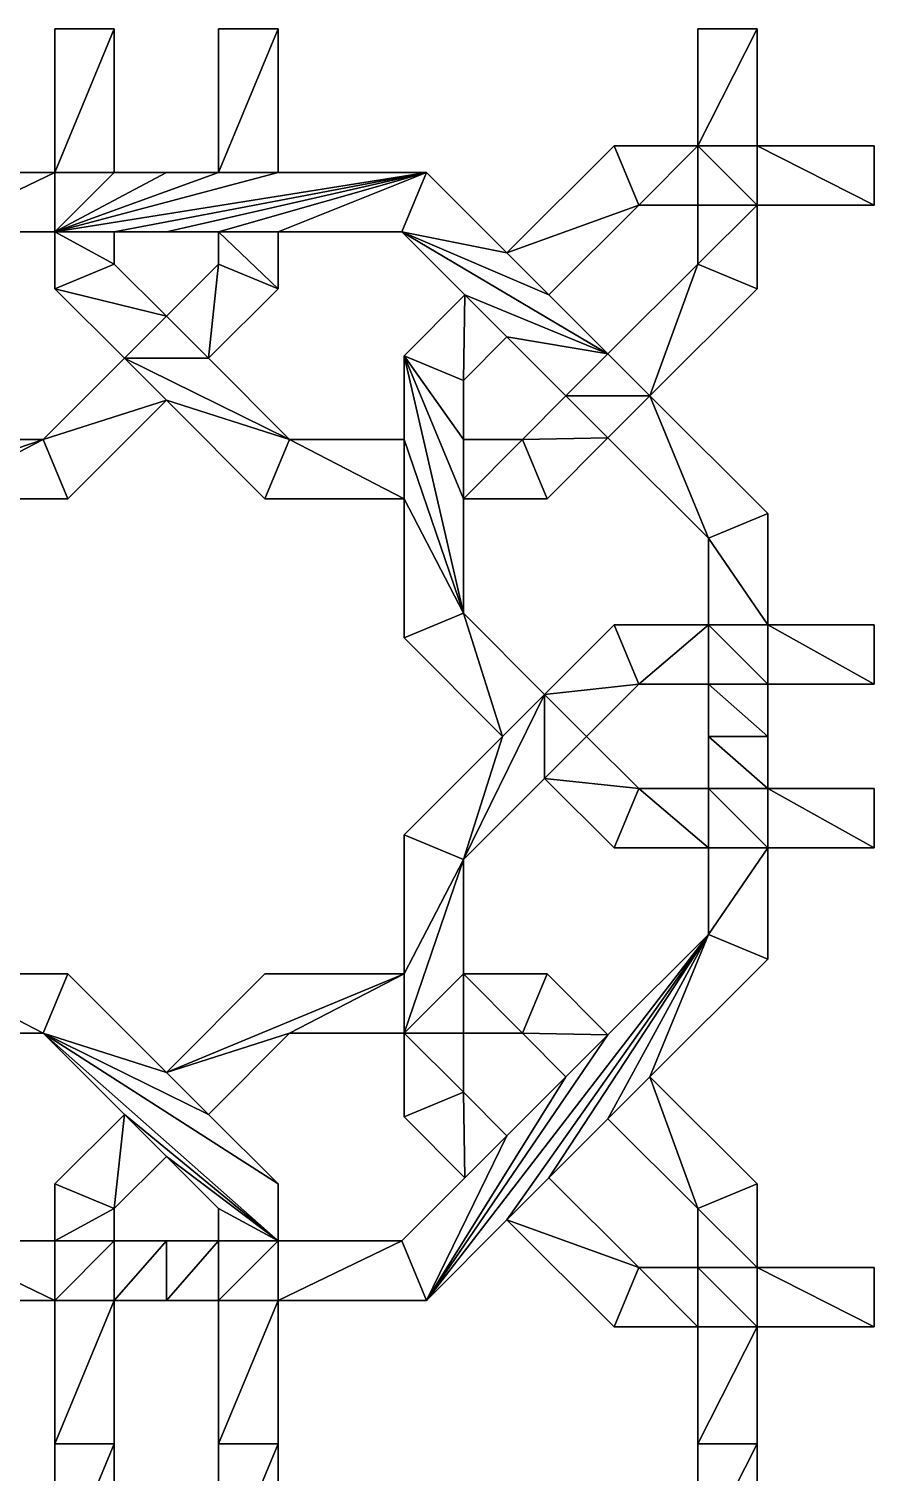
# Model space of a CAD drawing. Header units: centimetres. Extents: x -473 to 395, y -868 to 85.
# Drawn here: x 35.07 to 50, y -60.5 to -35 of the extents above; entities that cross this region are included whole.
import ezdxf

# ---------------------------------------------------------------- set-up
doc = ezdxf.new("R2010")
doc.units = ezdxf.units.CM
doc.layers.get('0').update_dxf_attribs({"true_color": 0x5890e1})

msp = doc.modelspace()

# ---------------------------------------------------------------- meshes
at = {"color": 153, "true_color": 0x5890e1}
mesh = msp.add_polyface(dxfattribs=at)
corners = [(35.528, -38.584, -0.5), (35.528, -39.592, -0.5), (35.528, -39.592, 0.5), (35.528, -38.584, 0.5), (36.758, -40.821, -0.5), (36.758, -40.821, 0.5), (33.302, -40.776, -0.5), (32.227, -39.701, -0.5), (32.227, -39.701, 0.5), (33.302, -40.776, 0.5), (33.343, -38.584, -0.5), (33.343, -38.584, 0.5), (37.5, -40.079, -0.5), (36.578, -39.157, -0.5), (36.578, -39.157, 0.5), (37.5, -40.079, 0.5), (36.578, -38.584, -0.5), (36.578, -38.584, 0.5), (37.5, -38.584, -0.5), (37.5, -38.584, 0.5), (37.5, -37.535, -0.5), (36.578, -37.535, -0.5), (36.578, -37.535, 0.5), (37.5, -37.535, 0.5), (36.578, -35, -0.5), (36.578, -35, 0.5), (35.528, -35, -0.5), (35.528, -35, 0.5), (35.528, -37.535, -0.5), (35.528, -37.535, 0.5), (32.908, -37.535, -0.5), (32.908, -37.535, 0.5), (31.485, -38.959, -0.5), (31.485, -38.959, 0.5), (29.592, -37.066, 0.5), (27.928, -43.999, -0.5), (30.443, -41.485, -0.5), (29.701, -42.227, -0.5), (31.485, -40.443, -0.5), (38.422, -37.535, -0.5), (27.928, -43.999, 0.5), (29.701, -42.227, 0.5), (30.443, -41.485, 0.5), (31.485, -40.443, 0.5), (38.422, -37.535, 0.5)]
mesh.append_faces([[corners[k] for k in face] for face in [(0, 2, 3), (1, 5, 2), (6, 8, 9), (7, 11, 8), (10, 3, 11), (12, 14, 15), (13, 17, 14), (16, 19, 17), (20, 22, 23), (21, 25, 22), (24, 27, 25), (26, 29, 27), (28, 31, 29), (30, 33, 31), (32, 34, 33), (24, 28, 26)]], dxfattribs={"vtx0": -1, "color": 153})
mesh.append_faces([[corners[k] for k in face] for face in [(0, 13, 1), (21, 28, 24), (10, 28, 0), (7, 38, 10), (6, 38, 7)]], dxfattribs={"vtx0": -1, "vtx1": -1, "color": 153})
mesh.append_faces([[corners[k] for k in face] for face in [(30, 36, 37), (0, 28, 21), (10, 38, 30), (31, 41, 42), (3, 22, 29), (11, 31, 43)]], dxfattribs={"vtx0": -1, "vtx1": -1, "vtx2": -1, "color": 153})
mesh.append_faces([[corners[k] for k in face] for face in [(35, 32, 30), (12, 4, 1), (1, 13, 12), (30, 38, 36), (0, 16, 13), (0, 20, 39), (0, 21, 20), (10, 30, 28), (40, 31, 33), (15, 2, 5), (2, 15, 14), (31, 42, 43), (3, 14, 17), (3, 44, 23), (3, 23, 22), (11, 29, 31)]], dxfattribs={"vtx0": -1, "vtx2": -1, "color": 153})
mesh.append_faces([[corners[k] for k in face] for face in [(3, 2, 14), (22, 25, 29), (11, 3, 29), (8, 11, 43), (9, 8, 43)]], dxfattribs={"vtx1": -1, "vtx2": -1, "color": 153})
mesh.append_faces([[corners[k] for k in face] for face in [(0, 1, 2), (1, 4, 5), (6, 7, 8), (7, 10, 11), (10, 0, 3), (12, 13, 14), (13, 16, 17), (16, 18, 19), (20, 21, 22), (21, 24, 25), (24, 26, 27), (26, 28, 29), (28, 30, 31), (30, 32, 33), (25, 27, 29)]], dxfattribs={"vtx2": -1, "color": 153})
mesh = msp.add_polyface(dxfattribs=at)
corners = [(38.422, -38.584, -0.5), (38.422, -39.157, -0.5), (38.422, -39.157, 0.5), (38.422, -38.584, 0.5), (37.5, -40.079, -0.5), (37.5, -40.079, 0.5), (37.5, -38.584, -0.5), (37.5, -38.584, 0.5), (41.657, -38.584, -0.5), (42.773, -39.701, -0.5), (42.773, -39.701, 0.5), (41.657, -38.584, 0.5), (41.698, -40.776, 0.5), (38.242, -40.821, -0.5), (39.472, -39.592, -0.5), (39.472, -39.592, 0.5), (38.242, -40.821, 0.5), (39.472, -38.584, -0.5), (39.472, -38.584, 0.5), (43.515, -38.959, -0.5), (42.092, -37.535, -0.5), (42.092, -37.535, 0.5), (43.515, -38.959, 0.5), (39.472, -37.535, -0.5), (39.472, -37.535, 0.5), (39.472, -35, -0.5), (39.472, -35, 0.5), (38.422, -35, -0.5), (38.422, -35, 0.5), (38.422, -37.535, -0.5), (38.422, -37.535, 0.5), (37.5, -37.535, -0.5), (37.5, -37.535, 0.5), (35.528, -38.584, -0.5), (45.299, -40.743, -0.5), (44.257, -39.701, -0.5), (36.578, -38.584, -0.5), (43.515, -40.443, -0.5), (35.528, -38.584, 0.5), (45.299, -40.743, 0.5), (44.257, -39.701, 0.5), (36.578, -38.584, 0.5), (43.515, -40.443, 0.5)]
mesh.append_faces([[corners[k] for k in face] for face in [(0, 2, 3), (1, 5, 2), (6, 3, 7), (8, 10, 11), (9, 12, 10), (13, 15, 16), (14, 18, 15), (17, 11, 18), (19, 21, 22), (20, 24, 21), (23, 26, 24), (25, 28, 26), (27, 30, 28), (29, 32, 30), (25, 29, 27)]], dxfattribs={"vtx0": -1, "color": 153})
mesh.append_faces([[corners[k] for k in face] for face in [(23, 29, 25), (17, 20, 8), (14, 0, 17), (13, 1, 14)]], dxfattribs={"vtx0": -1, "vtx1": -1, "color": 153})
mesh.append_faces([[corners[k] for k in face] for face in [(20, 36, 33), (34, 37, 9), (33, 29, 23), (8, 19, 35), (17, 0, 20), (21, 38, 41), (39, 10, 42), (38, 24, 30), (11, 40, 22), (18, 21, 3)]], dxfattribs={"vtx0": -1, "vtx1": -1, "vtx2": -1, "color": 153})
mesh.append_faces([[corners[k] for k in face] for face in [(33, 23, 20), (34, 9, 8), (8, 35, 34), (20, 6, 36), (20, 0, 6), (8, 20, 19), (14, 1, 0), (13, 4, 1), (38, 21, 24), (39, 11, 10), (11, 39, 40), (21, 41, 7), (21, 7, 3), (11, 22, 21), (15, 3, 2), (16, 2, 5)]], dxfattribs={"vtx0": -1, "vtx2": -1, "color": 153})
mesh.append_faces([[corners[k] for k in face] for face in [(24, 26, 30), (18, 11, 21), (15, 18, 3), (16, 15, 2)]], dxfattribs={"vtx1": -1, "vtx2": -1, "color": 153})
mesh.append_faces([[corners[k] for k in face] for face in [(0, 1, 2), (1, 4, 5), (6, 0, 3), (8, 9, 10), (13, 14, 15), (14, 17, 18), (17, 8, 11), (19, 20, 21), (20, 23, 24), (23, 25, 26), (25, 27, 28), (27, 29, 30), (29, 31, 32), (26, 28, 30)]], dxfattribs={"vtx2": -1, "color": 153})
mesh = msp.add_polyface(dxfattribs=at)
corners = [(43.515, -40.443, -0.5), (44.557, -41.485, -0.5), (44.557, -41.485, 0.5), (46.885, -38.115, -0.5), (46.885, -39.157, -0.5), (46.885, -39.157, 0.5), (46.885, -38.115, 0.5), (45.299, -40.743, -0.5), (45.299, -40.743, 0.5), (44.257, -39.701, -0.5), (44.257, -39.701, 0.5), (45.843, -38.115, -0.5), (45.843, -38.115, 0.5), (46.041, -41.485, -0.5), (47.934, -39.592, -0.5), (47.934, -39.592, 0.5), (46.041, -41.485, 0.5), (47.934, -38.115, -0.5), (47.934, -38.115, 0.5), (50, -38.115, -0.5), (50, -38.115, 0.5), (50, -37.066, -0.5), (50, -37.066, 0.5), (47.934, -37.066, -0.5), (47.934, -37.066, 0.5), (47.934, -35, -0.5), (47.934, -35, 0.5), (46.885, -35, -0.5), (46.885, -35, 0.5), (46.885, -37.066, -0.5), (46.885, -37.066, 0.5), (45.408, -37.066, -0.5), (45.408, -37.066, 0.5), (43.515, -38.959, -0.5), (43.515, -38.959, 0.5), (43.515, -40.443, 0.5)]
mesh.append_faces([[corners[k] for k in face] for face in [(3, 5, 6), (4, 8, 5), (7, 10, 8), (9, 12, 10), (11, 6, 12), (13, 15, 16), (14, 18, 15), (17, 20, 18), (19, 22, 20), (21, 24, 22), (23, 26, 24), (25, 28, 26), (27, 30, 28), (29, 32, 30), (31, 34, 32), (25, 29, 27), (19, 23, 21)]], dxfattribs={"vtx0": -1, "color": 153})
mesh.append_faces([[corners[k] for k in face] for face in [(23, 29, 25), (17, 23, 19), (4, 13, 7), (3, 17, 4), (11, 29, 3), (9, 33, 11)]], dxfattribs={"vtx0": -1, "vtx1": -1, "color": 153})
mesh.append_faces([[corners[k] for k in face] for face in [(17, 29, 23), (7, 13, 1), (3, 29, 17), (18, 24, 30), (8, 2, 16), (6, 18, 30)]], dxfattribs={"vtx0": -1, "vtx1": -1, "vtx2": -1, "color": 153})
mesh.append_faces([[corners[k] for k in face] for face in [(7, 1, 0), (4, 14, 13), (4, 17, 14), (11, 31, 29), (11, 33, 31), (8, 35, 2), (5, 16, 15), (5, 15, 18), (12, 30, 32), (12, 32, 34)]], dxfattribs={"vtx0": -1, "vtx2": -1, "color": 153})
mesh.append_faces([[corners[k] for k in face] for face in [(24, 26, 30), (18, 20, 24), (5, 8, 16), (6, 5, 18), (12, 6, 30), (10, 12, 34)]], dxfattribs={"vtx1": -1, "vtx2": -1, "color": 153})
mesh.append_faces([[corners[k] for k in face] for face in [(0, 1, 2), (3, 4, 5), (4, 7, 8), (7, 9, 10), (9, 11, 12), (11, 3, 6), (13, 14, 15), (14, 17, 18), (17, 19, 20), (19, 21, 22), (21, 23, 24), (23, 25, 26), (25, 27, 28), (27, 29, 30), (29, 31, 32), (31, 33, 34), (26, 28, 30), (20, 22, 24)]], dxfattribs={"vtx2": -1, "color": 153})
mesh = msp.add_polyface(dxfattribs=at)
corners = [(44.179, -46.758, -0.5), (42.747, -45.326, -0.5), (42.747, -45.326, 0.5), (44.179, -46.758, 0.5), (42.747, -43.302, -0.5), (42.747, -43.302, 0.5), (44.224, -43.302, -0.5), (44.224, -43.302, 0.5), (44.557, -41.485, -0.5), (43.789, -42.253, -0.5), (43.789, -42.253, 0.5), (42.747, -42.253, -0.5), (42.747, -42.253, 0.5), (42.747, -41.211, -0.5), (42.747, -41.211, 0.5), (43.515, -40.443, -0.5), (43.515, -40.443, 0.5), (44.557, -41.485, 0.5), (42.773, -39.701, -0.5), (41.698, -40.776, -0.5), (41.698, -40.776, 0.5), (41.698, -42.253, -0.5), (41.698, -42.253, 0.5), (39.674, -42.253, -0.5), (39.674, -42.253, 0.5), (38.242, -40.821, -0.5), (38.242, -40.821, 0.5), (37.5, -41.563, -0.5), (39.239, -43.302, -0.5), (39.239, -43.302, 0.5), (37.5, -41.563, 0.5), (41.698, -43.302, -0.5), (41.698, -43.302, 0.5), (41.698, -45.761, -0.5), (41.698, -45.761, 0.5), (43.437, -47.5, -0.5), (43.437, -47.5, 0.5), (36.758, -40.821, -0.5), (42.773, -39.701, 0.5), (36.758, -40.821, 0.5)]
mesh.append_faces([[corners[k] for k in face] for face in [(0, 2, 3), (1, 5, 2), (4, 7, 5), (9, 12, 10), (11, 14, 12), (13, 16, 14), (15, 17, 16), (19, 22, 20), (21, 24, 22), (23, 26, 24), (27, 29, 30), (28, 32, 29), (31, 34, 32), (33, 36, 34)]], dxfattribs={"vtx0": -1, "color": 153})
mesh.append_faces([[corners[k] for k in face] for face in [(18, 13, 19), (23, 37, 25), (21, 31, 23), (0, 35, 1)]], dxfattribs={"vtx0": -1, "vtx1": -1, "color": 153})
mesh.append_faces([[corners[k] for k in face] for face in [(19, 11, 4), (23, 27, 37), (1, 31, 21), (20, 5, 12), (24, 39, 30), (2, 22, 32)]], dxfattribs={"vtx0": -1, "vtx1": -1, "vtx2": -1, "color": 153})
mesh.append_faces([[corners[k] for k in face] for face in [(19, 4, 1), (1, 21, 19), (9, 6, 4), (4, 11, 9), (19, 13, 11), (18, 15, 13), (23, 28, 27), (23, 31, 28), (1, 33, 31), (1, 35, 33), (20, 2, 5), (2, 20, 22), (10, 5, 7), (5, 10, 12), (20, 12, 14), (38, 14, 16), (24, 30, 29), (24, 29, 32), (2, 32, 34), (2, 34, 36)]], dxfattribs={"vtx0": -1, "vtx2": -1, "color": 153})
mesh.append_faces([[corners[k] for k in face] for face in [(38, 20, 14), (24, 26, 39), (22, 24, 32), (3, 2, 36)]], dxfattribs={"vtx1": -1, "vtx2": -1, "color": 153})
mesh.append_faces([[corners[k] for k in face] for face in [(0, 1, 2), (1, 4, 5), (4, 6, 7), (8, 9, 10), (9, 11, 12), (11, 13, 14), (13, 15, 16), (18, 19, 20), (19, 21, 22), (21, 23, 24), (23, 25, 26), (27, 28, 29), (28, 31, 32), (31, 33, 34), (33, 35, 36)]], dxfattribs={"vtx2": -1, "color": 153})
mesh = msp.add_polyface(dxfattribs=at)
corners = [(30.776, -43.302, -0.5), (32.253, -43.302, -0.5), (32.253, -43.302, 0.5), (30.776, -43.302, 0.5), (32.253, -45.326, -0.5), (32.253, -45.326, 0.5), (30.821, -46.758, -0.5), (30.821, -46.758, 0.5), (31.485, -40.443, -0.5), (32.253, -41.211, -0.5), (32.253, -41.211, 0.5), (31.485, -40.443, 0.5), (32.253, -42.253, -0.5), (32.253, -42.253, 0.5), (31.211, -42.253, -0.5), (31.211, -42.253, 0.5), (30.443, -41.485, 0.5), (30.443, -41.485, -0.5), (36.758, -40.821, -0.5), (35.326, -42.253, -0.5), (35.326, -42.253, 0.5), (36.758, -40.821, 0.5), (33.302, -42.253, -0.5), (33.302, -42.253, 0.5), (33.302, -40.776, -0.5), (33.302, -40.776, 0.5), (31.563, -47.5, -0.5), (33.302, -45.761, -0.5), (33.302, -45.761, 0.5), (31.563, -47.5, 0.5), (33.302, -43.302, -0.5), (33.302, -43.302, 0.5), (35.761, -43.302, -0.5), (35.761, -43.302, 0.5), (37.5, -41.563, -0.5), (37.5, -41.563, 0.5), (38.242, -40.821, -0.5), (37.5, -40.079, -0.5), (30.821, -48.242, -0.5), (38.242, -40.821, 0.5), (37.5, -40.079, 0.5), (30.821, -48.242, 0.5)]
mesh.append_faces([[corners[k] for k in face] for face in [(0, 2, 3), (1, 5, 2), (4, 7, 5), (8, 10, 11), (9, 13, 10), (12, 15, 13), (14, 16, 15), (17, 11, 16), (18, 20, 21), (19, 23, 20), (22, 25, 23), (26, 28, 29), (27, 31, 28), (30, 33, 31), (32, 35, 33), (26, 30, 27)]], dxfattribs={"vtx0": -1, "color": 153})
mesh.append_faces([[corners[k] for k in face] for face in [(12, 1, 14), (22, 9, 24), (19, 1, 22), (4, 26, 6), (1, 30, 4), (18, 34, 19)]], dxfattribs={"vtx0": -1, "vtx1": -1, "color": 153})
mesh.append_faces([[corners[k] for k in face] for face in [(22, 1, 12), (36, 18, 37), (6, 26, 38), (4, 30, 26), (19, 30, 1), (23, 13, 2), (39, 40, 21), (7, 41, 29), (5, 29, 31), (20, 2, 31)]], dxfattribs={"vtx0": -1, "vtx1": -1, "vtx2": -1, "color": 153})
mesh.append_faces([[corners[k] for k in face] for face in [(14, 1, 0), (24, 9, 8), (22, 12, 9), (19, 32, 30), (19, 34, 32), (15, 3, 2), (25, 11, 10), (23, 10, 13), (20, 31, 33), (20, 33, 35)]], dxfattribs={"vtx0": -1, "vtx2": -1, "color": 153})
mesh.append_faces([[corners[k] for k in face] for face in [(13, 15, 2), (23, 25, 10), (20, 23, 2), (5, 7, 29), (2, 5, 31), (21, 20, 35)]], dxfattribs={"vtx1": -1, "vtx2": -1, "color": 153})
mesh.append_faces([[corners[k] for k in face] for face in [(0, 1, 2), (1, 4, 5), (4, 6, 7), (8, 9, 10), (9, 12, 13), (12, 14, 15), (17, 8, 11), (18, 19, 20), (19, 22, 23), (22, 24, 25), (26, 27, 28), (27, 30, 31), (30, 32, 33), (32, 34, 35), (29, 28, 31)]], dxfattribs={"vtx2": -1, "color": 153})
mesh = msp.add_polyface(dxfattribs=at)
corners = [(45.843, -46.578, -0.5), (47.072, -46.578, -0.5), (47.072, -46.578, 0.5), (45.843, -46.578, 0.5), (47.072, -47.5, -0.5), (47.072, -47.5, 0.5), (44.921, -47.5, -0.5), (44.921, -47.5, 0.5), (44.224, -43.302, -0.5), (45.299, -42.227, -0.5), (45.299, -42.227, 0.5), (44.224, -43.302, 0.5), (47.072, -43.999, -0.5), (47.072, -43.999, 0.5), (47.072, -45.528, -0.5), (47.072, -45.528, 0.5), (45.408, -45.528, -0.5), (45.408, -45.528, 0.5), (44.179, -46.758, -0.5), (44.179, -46.758, 0.5), (44.557, -41.485, -0.5), (43.789, -42.253, 0.5), (44.557, -41.485, 0.5), (48.121, -47.5, -0.5), (48.121, -46.578, -0.5), (48.121, -46.578, 0.5), (48.121, -47.5, 0.5), (50, -46.578, -0.5), (50, -46.578, 0.5), (50, -45.528, -0.5), (50, -45.528, 0.5), (48.121, -45.528, -0.5), (48.121, -45.528, 0.5), (48.121, -43.564, -0.5), (48.121, -43.564, 0.5), (46.041, -41.485, -0.5), (46.041, -41.485, 0.5), (43.789, -42.253, -0.5)]
mesh.append_faces([[corners[k] for k in face] for face in [(0, 2, 3), (1, 5, 2), (6, 3, 7), (8, 10, 11), (9, 13, 10), (12, 15, 13), (14, 17, 15), (16, 19, 17), (20, 21, 22), (23, 25, 26), (24, 28, 25), (27, 30, 28), (29, 32, 30), (31, 34, 32), (33, 36, 34), (27, 31, 29)]], dxfattribs={"vtx0": -1, "color": 153})
mesh.append_faces([[corners[k] for k in face] for face in [(20, 9, 37), (16, 0, 18), (14, 0, 16), (24, 31, 27), (1, 23, 4), (12, 31, 14), (9, 35, 12)]], dxfattribs={"vtx0": -1, "vtx1": -1, "color": 153})
mesh.append_faces([[corners[k] for k in face] for face in [(14, 24, 1), (14, 31, 24), (20, 35, 9), (15, 2, 25), (15, 25, 32), (22, 10, 36)]], dxfattribs={"vtx0": -1, "vtx1": -1, "vtx2": -1, "color": 153})
mesh.append_faces([[corners[k] for k in face] for face in [(37, 9, 8), (18, 0, 6), (14, 1, 0), (1, 24, 23), (12, 33, 31), (12, 35, 33), (21, 11, 10), (19, 7, 3), (15, 3, 2), (2, 26, 25), (13, 32, 34), (13, 34, 36)]], dxfattribs={"vtx0": -1, "vtx2": -1, "color": 153})
mesh.append_faces([[corners[k] for k in face] for face in [(22, 21, 10), (17, 19, 3), (15, 17, 3), (25, 28, 32), (2, 5, 26), (13, 15, 32), (10, 13, 36)]], dxfattribs={"vtx1": -1, "vtx2": -1, "color": 153})
mesh.append_faces([[corners[k] for k in face] for face in [(0, 1, 2), (1, 4, 5), (6, 0, 3), (8, 9, 10), (9, 12, 13), (12, 14, 15), (14, 16, 17), (16, 18, 19), (23, 24, 25), (24, 27, 28), (27, 29, 30), (29, 31, 32), (31, 33, 34), (33, 35, 36), (28, 30, 32)]], dxfattribs={"vtx2": -1, "color": 153})
mesh = msp.add_polyface(dxfattribs=at)
corners = [(44.224, -51.698, -0.5), (42.747, -51.698, -0.5), (42.747, -51.698, 0.5), (44.224, -51.698, 0.5), (42.747, -49.674, -0.5), (42.747, -49.674, 0.5), (44.179, -48.242, -0.5), (44.179, -48.242, 0.5), (43.515, -54.557, -0.5), (42.747, -53.789, -0.5), (42.747, -53.789, 0.5), (42.747, -52.747, -0.5), (42.747, -52.747, 0.5), (43.789, -52.747, -0.5), (43.789, -52.747, 0.5), (44.557, -53.515, -0.5), (44.557, -53.515, 0.5), (43.515, -54.557, 0.5), (38.242, -54.179, -0.5), (39.674, -52.747, -0.5), (39.674, -52.747, 0.5), (38.242, -54.179, 0.5), (41.698, -52.747, -0.5), (41.698, -52.747, 0.5), (41.698, -54.224, -0.5), (41.698, -54.224, 0.5), (43.437, -47.5, -0.5), (41.698, -49.239, -0.5), (41.698, -49.239, 0.5), (43.437, -47.5, 0.5), (41.698, -51.698, -0.5), (41.698, -51.698, 0.5), (39.239, -51.698, -0.5), (39.239, -51.698, 0.5), (37.5, -53.437, -0.5), (37.5, -53.437, 0.5), (44.179, -46.758, -0.5), (45.299, -52.773, -0.5), (44.921, -47.5, -0.5), (44.179, -46.758, 0.5), (45.299, -52.773, 0.5), (44.921, -47.5, 0.5)]
mesh.append_faces([[corners[k] for k in face] for face in [(0, 2, 3), (1, 5, 2), (4, 7, 5), (9, 12, 10), (11, 14, 12), (13, 16, 14), (15, 17, 16), (18, 20, 21), (19, 23, 20), (22, 25, 23), (26, 28, 29), (27, 31, 28), (30, 33, 31), (32, 35, 33), (30, 34, 32)]], dxfattribs={"vtx0": -1, "color": 153})
mesh.append_faces([[corners[k] for k in face] for face in [(11, 1, 13), (22, 9, 24), (19, 30, 22), (18, 34, 19)]], dxfattribs={"vtx0": -1, "vtx1": -1, "color": 153})
mesh.append_faces([[corners[k] for k in face] for face in [(36, 38, 6), (22, 1, 11), (4, 26, 36), (22, 30, 4), (19, 34, 30), (39, 7, 41), (23, 12, 2), (5, 39, 29), (23, 5, 31), (20, 31, 35)]], dxfattribs={"vtx0": -1, "vtx1": -1, "vtx2": -1, "color": 153})
mesh.append_faces([[corners[k] for k in face] for face in [(36, 6, 4), (37, 15, 13), (13, 0, 37), (13, 1, 0), (22, 11, 9), (22, 4, 1), (4, 27, 26), (4, 30, 27), (39, 5, 7), (14, 40, 3), (14, 3, 2), (23, 10, 12), (23, 2, 5), (5, 29, 28), (5, 28, 31)]], dxfattribs={"vtx0": -1, "vtx2": -1, "color": 153})
mesh.append_faces([[corners[k] for k in face] for face in [(12, 14, 2), (23, 25, 10), (20, 23, 31), (21, 20, 35)]], dxfattribs={"vtx1": -1, "vtx2": -1, "color": 153})
mesh.append_faces([[corners[k] for k in face] for face in [(0, 1, 2), (1, 4, 5), (4, 6, 7), (8, 9, 10), (9, 11, 12), (11, 13, 14), (13, 15, 16), (18, 19, 20), (19, 22, 23), (22, 24, 25), (26, 27, 28), (27, 30, 31), (30, 32, 33), (32, 34, 35), (31, 33, 35)]], dxfattribs={"vtx2": -1, "color": 153})
mesh = msp.add_polyface(dxfattribs=at)
corners = [(30.821, -48.242, -0.5), (32.253, -49.674, -0.5), (32.253, -49.674, 0.5), (30.821, -48.242, 0.5), (32.253, -51.698, -0.5), (32.253, -51.698, 0.5), (30.776, -51.698, -0.5), (30.776, -51.698, 0.5), (30.443, -53.515, -0.5), (31.211, -52.747, -0.5), (31.211, -52.747, 0.5), (32.253, -52.747, -0.5), (32.253, -52.747, 0.5), (32.253, -53.789, -0.5), (32.253, -53.789, 0.5), (31.485, -54.557, -0.5), (31.485, -54.557, 0.5), (30.443, -53.515, 0.5), (33.302, -54.224, -0.5), (33.302, -52.747, -0.5), (33.302, -52.747, 0.5), (33.302, -54.224, 0.5), (35.326, -52.747, -0.5), (35.326, -52.747, 0.5), (36.758, -54.179, -0.5), (36.758, -54.179, 0.5), (37.5, -53.437, -0.5), (35.761, -51.698, -0.5), (35.761, -51.698, 0.5), (37.5, -53.437, 0.5), (33.302, -51.698, -0.5), (33.302, -51.698, 0.5), (33.302, -49.239, -0.5), (33.302, -49.239, 0.5), (31.563, -47.5, -0.5), (31.563, -47.5, 0.5), (39.472, -56.416, -0.5), (38.242, -54.179, -0.5), (39.472, -55.408, -0.5), (32.227, -55.299, -0.5), (39.472, -56.416, 0.5), (39.472, -55.408, 0.5), (38.242, -54.179, 0.5), (32.227, -55.299, 0.5)]
mesh.append_faces([[corners[k] for k in face] for face in [(0, 2, 3), (1, 5, 2), (4, 7, 5), (9, 12, 10), (11, 14, 12), (13, 16, 14), (15, 17, 16), (18, 20, 21), (19, 23, 20), (22, 25, 23), (26, 28, 29), (27, 31, 28), (30, 33, 31), (32, 35, 33), (35, 31, 33)]], dxfattribs={"vtx0": -1, "color": 153})
mesh.append_faces([[corners[k] for k in face] for face in [(0, 34, 1), (39, 13, 18), (19, 30, 22)]], dxfattribs={"vtx0": -1, "vtx1": -1, "color": 153})
mesh.append_faces([[corners[k] for k in face] for face in [(1, 34, 19), (18, 11, 4), (22, 26, 37), (34, 30, 19), (2, 20, 35), (21, 5, 12), (23, 42, 29), (35, 20, 31)]], dxfattribs={"vtx0": -1, "vtx1": -1, "vtx2": -1, "color": 153})
mesh.append_faces([[corners[k] for k in face] for face in [(36, 24, 22), (18, 4, 1), (1, 19, 18), (9, 6, 4), (4, 11, 9), (18, 13, 11), (22, 37, 38), (22, 27, 26), (22, 30, 27), (40, 23, 25), (21, 2, 5), (2, 21, 20), (10, 5, 7), (5, 10, 12), (21, 12, 14), (23, 41, 42), (43, 14, 16), (23, 29, 28), (23, 28, 31)]], dxfattribs={"vtx0": -1, "vtx2": -1, "color": 153})
mesh.append_faces([[corners[k] for k in face] for face in [(3, 2, 35), (43, 21, 14), (20, 23, 31)]], dxfattribs={"vtx1": -1, "vtx2": -1, "color": 153})
mesh.append_faces([[corners[k] for k in face] for face in [(0, 1, 2), (1, 4, 5), (4, 6, 7), (8, 9, 10), (9, 11, 12), (11, 13, 14), (13, 15, 16), (18, 19, 20), (19, 22, 23), (22, 24, 25), (26, 27, 28), (27, 30, 31), (30, 32, 33), (32, 34, 35), (34, 32, 30)]], dxfattribs={"vtx2": -1, "color": 153})
mesh = msp.add_polyface(dxfattribs=at)
corners = [(45.408, -49.472, -0.5), (47.072, -49.472, -0.5), (47.072, -49.472, 0.5), (45.408, -49.472, 0.5), (47.072, -51.001, -0.5), (47.072, -51.001, 0.5), (45.299, -52.773, -0.5), (45.299, -52.773, 0.5), (44.224, -51.698, -0.5), (44.224, -51.698, 0.5), (44.179, -48.242, -0.5), (44.179, -48.242, 0.5), (47.072, -47.5, -0.5), (47.072, -48.422, -0.5), (47.072, -48.422, 0.5), (47.072, -47.5, 0.5), (45.843, -48.422, -0.5), (45.843, -48.422, 0.5), (44.921, -47.5, -0.5), (44.921, -47.5, 0.5), (46.041, -53.515, -0.5), (48.121, -51.436, -0.5), (48.121, -51.436, 0.5), (46.041, -53.515, 0.5), (48.121, -49.472, -0.5), (48.121, -49.472, 0.5), (50, -49.472, -0.5), (50, -49.472, 0.5), (50, -48.422, -0.5), (50, -48.422, 0.5), (48.121, -48.422, -0.5), (48.121, -48.422, 0.5), (48.121, -47.5, -0.5), (48.121, -47.5, 0.5), (42.092, -57.465, -0.5), (44.257, -55.299, -0.5), (43.515, -56.041, -0.5), (45.299, -54.257, -0.5), (42.092, -57.465, 0.5), (43.515, -56.041, 0.5), (44.257, -55.299, 0.5), (45.299, -54.257, 0.5), (43.789, -52.747, 0.5), (44.557, -53.515, 0.5)]
mesh.append_faces([[corners[k] for k in face] for face in [(0, 2, 3), (1, 5, 2), (4, 7, 5), (6, 9, 7), (10, 3, 11), (12, 14, 15), (13, 17, 14), (16, 19, 17), (20, 22, 23), (21, 25, 22), (24, 27, 25), (26, 29, 27), (28, 31, 29), (30, 33, 31), (26, 30, 28)]], dxfattribs={"vtx0": -1, "color": 153})
mesh.append_faces([[corners[k] for k in face] for face in [(13, 1, 16), (24, 30, 26), (1, 24, 4), (12, 30, 13)]], dxfattribs={"vtx0": -1, "vtx1": -1, "color": 153})
mesh.append_faces([[corners[k] for k in face] for face in [(4, 35, 36), (4, 20, 37), (13, 24, 1), (13, 30, 24), (5, 39, 40), (5, 41, 23), (14, 2, 25), (14, 25, 31)]], dxfattribs={"vtx0": -1, "vtx1": -1, "vtx2": -1, "color": 153})
mesh.append_faces([[corners[k] for k in face] for face in [(34, 6, 4), (4, 37, 35), (10, 18, 16), (16, 0, 10), (16, 1, 0), (4, 21, 20), (4, 24, 21), (12, 32, 30), (38, 5, 7), (5, 40, 41), (11, 17, 19), (17, 11, 3), (7, 42, 43), (17, 3, 2), (5, 23, 22), (5, 22, 25), (15, 31, 33)]], dxfattribs={"vtx0": -1, "vtx2": -1, "color": 153})
mesh.append_faces([[corners[k] for k in face] for face in [(14, 17, 2), (25, 27, 31), (2, 5, 25), (15, 14, 31)]], dxfattribs={"vtx1": -1, "vtx2": -1, "color": 153})
mesh.append_faces([[corners[k] for k in face] for face in [(0, 1, 2), (1, 4, 5), (4, 6, 7), (6, 8, 9), (10, 0, 3), (12, 13, 14), (13, 16, 17), (16, 18, 19), (20, 21, 22), (21, 24, 25), (24, 26, 27), (26, 28, 29), (28, 30, 31), (30, 32, 33), (27, 29, 31)]], dxfattribs={"vtx2": -1, "color": 153})
mesh = msp.add_polyface(dxfattribs=at)
corners = [(44.557, -53.515, -0.5), (43.515, -54.557, -0.5), (43.515, -54.557, 0.5), (45.843, -56.885, -0.5), (44.257, -55.299, -0.5), (44.257, -55.299, 0.5), (45.843, -56.885, 0.5), (45.299, -54.257, -0.5), (45.299, -54.257, 0.5), (46.885, -55.843, -0.5), (46.885, -55.843, 0.5), (46.885, -56.885, -0.5), (46.885, -56.885, 0.5), (43.515, -56.041, -0.5), (45.408, -57.934, -0.5), (45.408, -57.934, 0.5), (43.515, -56.041, 0.5), (46.885, -57.934, -0.5), (46.885, -57.934, 0.5), (46.885, -60, -0.5), (46.885, -60, 0.5), (47.934, -60, -0.5), (47.934, -60, 0.5), (47.934, -57.934, -0.5), (47.934, -57.934, 0.5), (50, -57.934, -0.5), (50, -57.934, 0.5), (50, -56.885, -0.5), (50, -56.885, 0.5), (47.934, -56.885, -0.5), (47.934, -56.885, 0.5), (47.934, -55.408, -0.5), (47.934, -55.408, 0.5), (46.041, -53.515, -0.5), (46.041, -53.515, 0.5), (47.072, -51.001, -0.5), (42.092, -57.465, -0.5), (45.299, -52.773, -0.5), (47.072, -51.001, 0.5), (42.092, -57.465, 0.5), (45.299, -52.773, 0.5), (44.557, -53.515, 0.5)]
mesh.append_faces([[corners[k] for k in face] for face in [(3, 5, 6), (4, 8, 5), (7, 10, 8), (9, 12, 10), (11, 6, 12), (13, 15, 16), (14, 18, 15), (17, 20, 18), (19, 22, 20), (21, 24, 22), (23, 26, 24), (25, 28, 26), (27, 30, 28), (29, 32, 30), (31, 34, 32), (25, 29, 27), (19, 23, 21)]], dxfattribs={"vtx0": -1, "color": 153})
mesh.append_faces([[corners[k] for k in face] for face in [(11, 17, 3), (23, 29, 25), (17, 23, 19), (9, 29, 11), (7, 33, 9)]], dxfattribs={"vtx0": -1, "vtx1": -1, "color": 153})
mesh.append_faces([[corners[k] for k in face] for face in [(36, 0, 37), (11, 23, 17), (11, 29, 23), (39, 40, 41), (12, 18, 24), (12, 24, 30)]], dxfattribs={"vtx0": -1, "vtx1": -1, "vtx2": -1, "color": 153})
mesh.append_faces([[corners[k] for k in face] for face in [(35, 13, 36), (13, 4, 3), (3, 14, 13), (3, 17, 14), (9, 31, 29), (9, 33, 31), (38, 39, 16), (16, 6, 5), (6, 16, 15), (6, 15, 18), (10, 30, 32), (10, 32, 34)]], dxfattribs={"vtx0": -1, "vtx2": -1, "color": 153})
mesh.append_faces([[corners[k] for k in face] for face in [(12, 6, 18), (24, 26, 30), (18, 20, 24), (10, 12, 30), (8, 10, 34)]], dxfattribs={"vtx1": -1, "vtx2": -1, "color": 153})
mesh.append_faces([[corners[k] for k in face] for face in [(0, 1, 2), (3, 4, 5), (4, 7, 8), (7, 9, 10), (9, 11, 12), (11, 3, 6), (13, 14, 15), (14, 17, 18), (17, 19, 20), (19, 21, 22), (21, 23, 24), (23, 25, 26), (25, 27, 28), (27, 29, 30), (29, 31, 32), (31, 33, 34), (26, 28, 30), (20, 22, 24)]], dxfattribs={"vtx2": -1, "color": 153})
mesh = msp.add_polyface(dxfattribs=at)
corners = [(43.515, -54.557, -0.5), (42.747, -53.789, 0.5), (43.515, -54.557, 0.5), (37.5, -54.921, -0.5), (38.422, -55.843, -0.5), (38.422, -55.843, 0.5), (37.5, -54.921, 0.5), (38.422, -56.416, -0.5), (38.422, -56.416, 0.5), (37.5, -56.416, -0.5), (37.5, -56.416, 0.5), (39.472, -56.416, -0.5), (39.472, -55.408, -0.5), (39.472, -55.408, 0.5), (39.472, -56.416, 0.5), (38.242, -54.179, -0.5), (38.242, -54.179, 0.5), (41.698, -54.224, -0.5), (42.773, -55.299, -0.5), (42.773, -55.299, 0.5), (41.698, -54.224, 0.5), (41.657, -56.416, -0.5), (41.657, -56.416, 0.5), (37.5, -57.465, -0.5), (38.422, -57.465, -0.5), (38.422, -57.465, 0.5), (37.5, -57.465, 0.5), (38.422, -60, -0.5), (38.422, -60, 0.5), (39.472, -60, -0.5), (39.472, -60, 0.5), (39.472, -57.465, -0.5), (39.472, -57.465, 0.5), (42.092, -57.465, -0.5), (42.092, -57.465, 0.5), (43.515, -56.041, -0.5), (43.515, -56.041, 0.5), (36.758, -54.179, -0.5), (44.557, -53.515, -0.5), (35.326, -52.747, -0.5), (42.747, -53.789, -0.5), (36.758, -54.179, 0.5), (44.557, -53.515, 0.5), (35.326, -52.747, 0.5)]
mesh.append_faces([[corners[k] for k in face] for face in [(0, 1, 2), (3, 5, 6), (4, 8, 5), (7, 10, 8), (11, 13, 14), (12, 16, 13), (17, 19, 20), (18, 22, 19), (21, 14, 22), (23, 25, 26), (24, 28, 25), (27, 30, 28), (29, 32, 30), (31, 34, 32), (33, 36, 34), (27, 31, 29)]], dxfattribs={"vtx0": -1, "color": 153})
mesh.append_faces([[corners[k] for k in face] for face in [(24, 31, 27), (7, 23, 9), (21, 31, 11), (18, 0, 21), (17, 40, 18)]], dxfattribs={"vtx0": -1, "vtx1": -1, "color": 153})
mesh.append_faces([[corners[k] for k in face] for face in [(11, 3, 37), (11, 24, 7), (11, 31, 24), (21, 0, 33), (14, 41, 6), (14, 8, 25), (14, 25, 32), (22, 34, 2)]], dxfattribs={"vtx0": -1, "vtx1": -1, "vtx2": -1, "color": 153})
mesh.append_faces([[corners[k] for k in face] for face in [(11, 4, 3), (33, 0, 38), (39, 12, 11), (11, 7, 4), (7, 24, 23), (21, 33, 31), (18, 40, 0), (14, 6, 5), (34, 42, 2), (43, 14, 13), (14, 5, 8), (8, 26, 25), (22, 32, 34), (19, 2, 1)]], dxfattribs={"vtx0": -1, "vtx2": -1, "color": 153})
mesh.append_faces([[corners[k] for k in face] for face in [(25, 28, 32), (8, 10, 26), (22, 14, 32), (19, 22, 2), (20, 19, 1)]], dxfattribs={"vtx1": -1, "vtx2": -1, "color": 153})
mesh.append_faces([[corners[k] for k in face] for face in [(3, 4, 5), (4, 7, 8), (7, 9, 10), (11, 12, 13), (12, 15, 16), (17, 18, 19), (18, 21, 22), (21, 11, 14), (23, 24, 25), (24, 27, 28), (27, 29, 30), (29, 31, 32), (31, 33, 34), (33, 35, 36), (28, 30, 32)]], dxfattribs={"vtx2": -1, "color": 153})
mesh = msp.add_polyface(dxfattribs=at)
corners = [(33.343, -56.416, -0.5), (32.227, -55.299, -0.5), (32.227, -55.299, 0.5), (33.343, -56.416, 0.5), (33.302, -54.224, -0.5), (33.302, -54.224, 0.5), (36.758, -54.179, -0.5), (35.528, -55.408, -0.5), (35.528, -55.408, 0.5), (36.758, -54.179, 0.5), (35.528, -56.416, -0.5), (35.528, -56.416, 0.5), (37.5, -56.416, -0.5), (36.578, -56.416, -0.5), (36.578, -56.416, 0.5), (37.5, -56.416, 0.5), (36.578, -55.843, -0.5), (36.578, -55.843, 0.5), (37.5, -54.921, -0.5), (37.5, -54.921, 0.5), (31.485, -56.041, -0.5), (32.908, -57.465, -0.5), (32.908, -57.465, 0.5), (31.485, -56.041, 0.5), (35.528, -57.465, -0.5), (35.528, -57.465, 0.5), (35.528, -60, -0.5), (35.528, -60, 0.5), (36.578, -60, -0.5), (36.578, -60, 0.5), (36.578, -57.465, -0.5), (36.578, -57.465, 0.5), (37.5, -57.465, -0.5), (37.5, -57.465, 0.5), (29.701, -54.257, -0.5), (30.743, -55.299, -0.5), (31.485, -54.557, -0.5), (32.253, -53.789, -0.5), (29.701, -54.257, 0.5), (30.743, -55.299, 0.5), (31.485, -54.557, 0.5)]
mesh.append_faces([[corners[k] for k in face] for face in [(0, 2, 3), (1, 5, 2), (6, 8, 9), (7, 11, 8), (10, 3, 11), (12, 14, 15), (13, 17, 14), (16, 19, 17), (20, 22, 23), (21, 25, 22), (24, 27, 25), (26, 29, 27), (28, 31, 29), (30, 33, 31), (26, 30, 28)]], dxfattribs={"vtx0": -1, "color": 153})
mesh.append_faces([[corners[k] for k in face] for face in [(13, 10, 16), (24, 30, 26), (10, 24, 0), (12, 30, 13)]], dxfattribs={"vtx0": -1, "vtx1": -1, "color": 153})
mesh.append_faces([[corners[k] for k in face] for face in [(34, 36, 1), (0, 20, 35), (13, 24, 10), (13, 30, 24), (38, 2, 40), (3, 39, 23), (14, 11, 25), (14, 25, 31)]], dxfattribs={"vtx0": -1, "vtx1": -1, "vtx2": -1, "color": 153})
mesh.append_faces([[corners[k] for k in face] for face in [(34, 1, 0), (0, 35, 34), (6, 18, 16), (16, 7, 6), (1, 36, 37), (16, 10, 7), (0, 21, 20), (0, 24, 21), (12, 32, 30), (38, 3, 2), (3, 38, 39), (9, 17, 19), (17, 9, 8), (17, 8, 11), (3, 23, 22), (3, 22, 25), (15, 31, 33)]], dxfattribs={"vtx0": -1, "vtx2": -1, "color": 153})
mesh.append_faces([[corners[k] for k in face] for face in [(14, 17, 11), (25, 27, 31), (11, 3, 25), (15, 14, 31)]], dxfattribs={"vtx1": -1, "vtx2": -1, "color": 153})
mesh.append_faces([[corners[k] for k in face] for face in [(0, 1, 2), (1, 4, 5), (6, 7, 8), (7, 10, 11), (10, 0, 3), (12, 13, 14), (13, 16, 17), (16, 18, 19), (20, 21, 22), (21, 24, 25), (24, 26, 27), (26, 28, 29), (28, 30, 31), (30, 32, 33), (27, 29, 31)]], dxfattribs={"vtx2": -1, "color": 153})
mesh = msp.add_polyface(dxfattribs=at)
corners = [(35.528, -63.584, -0.5), (35.528, -64.592, -0.5), (35.528, -64.592, 0.5), (35.528, -63.584, 0.5), (36.758, -65.821, -0.5), (36.758, -65.821, 0.5), (33.302, -65.776, -0.5), (32.227, -64.701, -0.5), (32.227, -64.701, 0.5), (33.302, -65.776, 0.5), (33.343, -63.584, -0.5), (33.343, -63.584, 0.5), (37.5, -65.079, -0.5), (36.578, -64.157, -0.5), (36.578, -64.157, 0.5), (37.5, -65.079, 0.5), (36.578, -63.584, -0.5), (36.578, -63.584, 0.5), (37.5, -63.584, -0.5), (37.5, -63.584, 0.5), (37.5, -62.535, -0.5), (36.578, -62.535, -0.5), (36.578, -62.535, 0.5), (37.5, -62.535, 0.5), (36.578, -60, -0.5), (36.578, -60, 0.5), (35.528, -60, -0.5), (35.528, -60, 0.5), (35.528, -62.535, -0.5), (35.528, -62.535, 0.5), (32.908, -62.535, -0.5), (32.908, -62.535, 0.5), (31.485, -63.959, -0.5), (31.485, -63.959, 0.5), (29.592, -62.066, 0.5), (27.928, -68.999, -0.5), (30.443, -66.485, -0.5), (29.701, -67.227, -0.5), (31.485, -65.443, -0.5), (38.422, -62.535, -0.5), (27.928, -68.999, 0.5), (29.701, -67.227, 0.5), (30.443, -66.485, 0.5), (31.485, -65.443, 0.5), (38.422, -62.535, 0.5)]
mesh.append_faces([[corners[k] for k in face] for face in [(0, 2, 3), (1, 5, 2), (6, 8, 9), (7, 11, 8), (10, 3, 11), (12, 14, 15), (13, 17, 14), (16, 19, 17), (20, 22, 23), (21, 25, 22), (24, 27, 25), (26, 29, 27), (28, 31, 29), (30, 33, 31), (32, 34, 33), (24, 28, 26)]], dxfattribs={"vtx0": -1, "color": 153})
mesh.append_faces([[corners[k] for k in face] for face in [(0, 13, 1), (21, 28, 24), (10, 28, 0), (7, 38, 10), (6, 38, 7)]], dxfattribs={"vtx0": -1, "vtx1": -1, "color": 153})
mesh.append_faces([[corners[k] for k in face] for face in [(30, 36, 37), (0, 28, 21), (10, 38, 30), (31, 41, 42), (3, 22, 29), (11, 31, 43)]], dxfattribs={"vtx0": -1, "vtx1": -1, "vtx2": -1, "color": 153})
mesh.append_faces([[corners[k] for k in face] for face in [(35, 32, 30), (12, 4, 1), (1, 13, 12), (30, 38, 36), (0, 16, 13), (0, 20, 39), (0, 21, 20), (10, 30, 28), (40, 31, 33), (15, 2, 5), (2, 15, 14), (31, 42, 43), (3, 14, 17), (3, 44, 23), (3, 23, 22), (11, 29, 31)]], dxfattribs={"vtx0": -1, "vtx2": -1, "color": 153})
mesh.append_faces([[corners[k] for k in face] for face in [(3, 2, 14), (22, 25, 29), (11, 3, 29), (8, 11, 43), (9, 8, 43)]], dxfattribs={"vtx1": -1, "vtx2": -1, "color": 153})
mesh.append_faces([[corners[k] for k in face] for face in [(0, 1, 2), (1, 4, 5), (6, 7, 8), (7, 10, 11), (10, 0, 3), (12, 13, 14), (13, 16, 17), (16, 18, 19), (20, 21, 22), (21, 24, 25), (24, 26, 27), (26, 28, 29), (28, 30, 31), (30, 32, 33), (25, 27, 29)]], dxfattribs={"vtx2": -1, "color": 153})
mesh = msp.add_polyface(dxfattribs=at)
corners = [(38.422, -63.584, -0.5), (38.422, -64.157, -0.5), (38.422, -64.157, 0.5), (38.422, -63.584, 0.5), (37.5, -65.079, -0.5), (37.5, -65.079, 0.5), (37.5, -63.584, -0.5), (37.5, -63.584, 0.5), (41.657, -63.584, -0.5), (42.773, -64.701, -0.5), (42.773, -64.701, 0.5), (41.657, -63.584, 0.5), (41.698, -65.776, 0.5), (38.242, -65.821, -0.5), (39.472, -64.592, -0.5), (39.472, -64.592, 0.5), (38.242, -65.821, 0.5), (39.472, -63.584, -0.5), (39.472, -63.584, 0.5), (43.515, -63.959, -0.5), (42.092, -62.535, -0.5), (42.092, -62.535, 0.5), (43.515, -63.959, 0.5), (39.472, -62.535, -0.5), (39.472, -62.535, 0.5), (39.472, -60, -0.5), (39.472, -60, 0.5), (38.422, -60, -0.5), (38.422, -60, 0.5), (38.422, -62.535, -0.5), (38.422, -62.535, 0.5), (37.5, -62.535, -0.5), (37.5, -62.535, 0.5), (35.528, -63.584, -0.5), (45.299, -65.743, -0.5), (44.257, -64.701, -0.5), (36.578, -63.584, -0.5), (43.515, -65.443, -0.5), (35.528, -63.584, 0.5), (45.299, -65.743, 0.5), (44.257, -64.701, 0.5), (36.578, -63.584, 0.5), (43.515, -65.443, 0.5)]
mesh.append_faces([[corners[k] for k in face] for face in [(0, 2, 3), (1, 5, 2), (6, 3, 7), (8, 10, 11), (9, 12, 10), (13, 15, 16), (14, 18, 15), (17, 11, 18), (19, 21, 22), (20, 24, 21), (23, 26, 24), (25, 28, 26), (27, 30, 28), (29, 32, 30), (25, 29, 27)]], dxfattribs={"vtx0": -1, "color": 153})
mesh.append_faces([[corners[k] for k in face] for face in [(23, 29, 25), (17, 20, 8), (14, 0, 17), (13, 1, 14)]], dxfattribs={"vtx0": -1, "vtx1": -1, "color": 153})
mesh.append_faces([[corners[k] for k in face] for face in [(20, 36, 33), (34, 37, 9), (33, 29, 23), (8, 19, 35), (17, 0, 20), (21, 38, 41), (39, 10, 42), (38, 24, 30), (11, 40, 22), (18, 21, 3)]], dxfattribs={"vtx0": -1, "vtx1": -1, "vtx2": -1, "color": 153})
mesh.append_faces([[corners[k] for k in face] for face in [(33, 23, 20), (34, 9, 8), (8, 35, 34), (20, 6, 36), (20, 0, 6), (8, 20, 19), (14, 1, 0), (13, 4, 1), (38, 21, 24), (39, 11, 10), (11, 39, 40), (21, 41, 7), (21, 7, 3), (11, 22, 21), (15, 3, 2), (16, 2, 5)]], dxfattribs={"vtx0": -1, "vtx2": -1, "color": 153})
mesh.append_faces([[corners[k] for k in face] for face in [(24, 26, 30), (18, 11, 21), (15, 18, 3), (16, 15, 2)]], dxfattribs={"vtx1": -1, "vtx2": -1, "color": 153})
mesh.append_faces([[corners[k] for k in face] for face in [(0, 1, 2), (1, 4, 5), (6, 0, 3), (8, 9, 10), (13, 14, 15), (14, 17, 18), (17, 8, 11), (19, 20, 21), (20, 23, 24), (23, 25, 26), (25, 27, 28), (27, 29, 30), (29, 31, 32), (26, 28, 30)]], dxfattribs={"vtx2": -1, "color": 153})
mesh = msp.add_polyface(dxfattribs=at)
corners = [(43.515, -65.443, -0.5), (44.557, -66.485, -0.5), (44.557, -66.485, 0.5), (46.885, -63.115, -0.5), (46.885, -64.157, -0.5), (46.885, -64.157, 0.5), (46.885, -63.115, 0.5), (45.299, -65.743, -0.5), (45.299, -65.743, 0.5), (44.257, -64.701, -0.5), (44.257, -64.701, 0.5), (45.843, -63.115, -0.5), (45.843, -63.115, 0.5), (46.041, -66.485, -0.5), (47.934, -64.592, -0.5), (47.934, -64.592, 0.5), (46.041, -66.485, 0.5), (47.934, -63.115, -0.5), (47.934, -63.115, 0.5), (50, -63.115, -0.5), (50, -63.115, 0.5), (50, -62.066, -0.5), (50, -62.066, 0.5), (47.934, -62.066, -0.5), (47.934, -62.066, 0.5), (47.934, -60, -0.5), (47.934, -60, 0.5), (46.885, -60, -0.5), (46.885, -60, 0.5), (46.885, -62.066, -0.5), (46.885, -62.066, 0.5), (45.408, -62.066, -0.5), (45.408, -62.066, 0.5), (43.515, -63.959, -0.5), (43.515, -63.959, 0.5), (43.515, -65.443, 0.5)]
mesh.append_faces([[corners[k] for k in face] for face in [(3, 5, 6), (4, 8, 5), (7, 10, 8), (9, 12, 10), (11, 6, 12), (13, 15, 16), (14, 18, 15), (17, 20, 18), (19, 22, 20), (21, 24, 22), (23, 26, 24), (25, 28, 26), (27, 30, 28), (29, 32, 30), (31, 34, 32), (25, 29, 27), (19, 23, 21)]], dxfattribs={"vtx0": -1, "color": 153})
mesh.append_faces([[corners[k] for k in face] for face in [(23, 29, 25), (17, 23, 19), (4, 13, 7), (3, 17, 4), (11, 29, 3), (9, 33, 11)]], dxfattribs={"vtx0": -1, "vtx1": -1, "color": 153})
mesh.append_faces([[corners[k] for k in face] for face in [(17, 29, 23), (7, 13, 1), (3, 29, 17), (18, 24, 30), (8, 2, 16), (6, 18, 30)]], dxfattribs={"vtx0": -1, "vtx1": -1, "vtx2": -1, "color": 153})
mesh.append_faces([[corners[k] for k in face] for face in [(7, 1, 0), (4, 14, 13), (4, 17, 14), (11, 31, 29), (11, 33, 31), (8, 35, 2), (5, 16, 15), (5, 15, 18), (12, 30, 32), (12, 32, 34)]], dxfattribs={"vtx0": -1, "vtx2": -1, "color": 153})
mesh.append_faces([[corners[k] for k in face] for face in [(24, 26, 30), (18, 20, 24), (5, 8, 16), (6, 5, 18), (12, 6, 30), (10, 12, 34)]], dxfattribs={"vtx1": -1, "vtx2": -1, "color": 153})
mesh.append_faces([[corners[k] for k in face] for face in [(0, 1, 2), (3, 4, 5), (4, 7, 8), (7, 9, 10), (9, 11, 12), (11, 3, 6), (13, 14, 15), (14, 17, 18), (17, 19, 20), (19, 21, 22), (21, 23, 24), (23, 25, 26), (25, 27, 28), (27, 29, 30), (29, 31, 32), (31, 33, 34), (26, 28, 30), (20, 22, 24)]], dxfattribs={"vtx2": -1, "color": 153})

doc.saveas('drawing.dxf')
